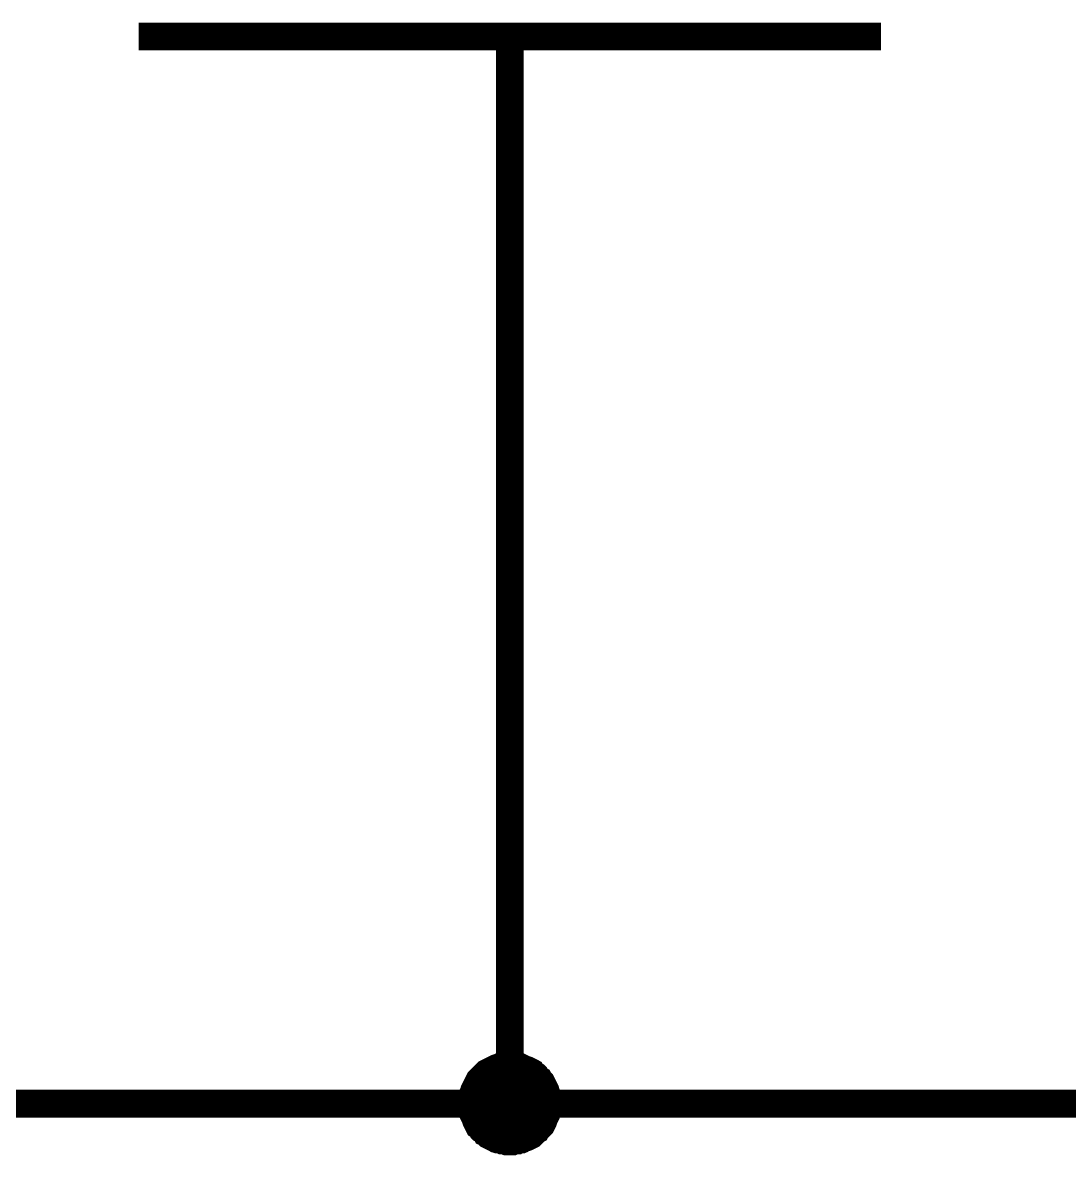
# Model space of a CAD drawing. Header units: millimetres. Extents: x 0 to 594, y 0 to 420.
# Drawn here: x 51.25 to 62.53, y 210.04 to 222.25 of the extents above; entities that cross this region are included whole.
import ezdxf

# ---------------------------------------------------------------- set-up
doc = ezdxf.new("R2010")
doc.units = ezdxf.units.MM
doc.layers.add('Sheet', color=255, linetype='Continuous')

msp = doc.modelspace()

# ---------------------------------------------------------------- linework, layer by layer
at = {"layer": 'Sheet', "color": 0}
for points, const_width in [([(52.502, 222.097), (60.503, 222.097)], 0.3), ([(56.502, 222.097), (56.502, 215.673)], 0.3), ([(56.502, 220.594), (56.502, 215.599)], 0.3), ([(35.495, 215.599), (35.495, 210.593), (45.496, 210.593), (56.502, 210.593), (67.498, 210.593), (78.494, 210.593), (89.5, 210.593), (89.5, 215.599)], 0.3), ([(56.502, 215.599), (56.502, 210.593)], 0.3), ([(55.994, 210.593), (55.994, 210.624), (55.994, 210.646), (56.005, 210.667), (56.005, 210.699), (56.005, 210.72), (56.016, 210.741), (56.026, 210.773), (56.037, 210.794), (56.047, 210.815), (56.058, 210.836), (56.068, 210.857), (56.079, 210.878), (56.09, 210.9), (56.111, 210.921), (56.121, 210.931), (56.143, 210.953), (56.164, 210.974), (56.174, 210.984), (56.195, 211.005), (56.217, 211.016), (56.238, 211.027), (56.259, 211.037), (56.28, 211.048), (56.301, 211.058), (56.322, 211.069), (56.354, 211.08), (56.375, 211.09), (56.397, 211.09), (56.428, 211.09), (56.449, 211.101), (56.471, 211.101), (56.502, 211.101)], 0.0991), ([(55.994, 210.593), (55.994, 210.624), (55.994, 210.646), (56.005, 210.667), (56.005, 210.699), (56.005, 210.72), (56.016, 210.741), (56.026, 210.773), (56.037, 210.794), (56.047, 210.815), (56.058, 210.836), (56.068, 210.857), (56.079, 210.878), (56.09, 210.9), (56.111, 210.921), (56.121, 210.931), (56.143, 210.953), (56.164, 210.974), (56.174, 210.984), (56.195, 211.005), (56.217, 211.016), (56.238, 211.027), (56.259, 211.037), (56.28, 211.048), (56.301, 211.058), (56.322, 211.069), (56.354, 211.08), (56.375, 211.09), (56.397, 211.09), (56.428, 211.09), (56.449, 211.101), (56.471, 211.101), (56.502, 211.101)], 0.0991), ([(55.994, 210.593), (55.994, 210.624), (55.994, 210.646), (56.005, 210.667), (56.005, 210.699), (56.005, 210.72), (56.016, 210.741), (56.026, 210.773), (56.037, 210.794), (56.047, 210.815), (56.058, 210.836), (56.068, 210.857), (56.079, 210.878), (56.09, 210.9), (56.111, 210.921), (56.121, 210.931), (56.143, 210.953), (56.164, 210.974), (56.174, 210.984), (56.195, 211.005), (56.217, 211.016), (56.238, 211.027), (56.259, 211.037), (56.28, 211.048), (56.301, 211.058), (56.322, 211.069), (56.354, 211.08), (56.375, 211.09), (56.397, 211.09), (56.428, 211.09), (56.449, 211.101), (56.471, 211.101), (56.502, 211.101)], 0.0991), ([(55.994, 210.593), (55.994, 210.624), (55.994, 210.646), (56.005, 210.667), (56.005, 210.699), (56.005, 210.72), (56.016, 210.741), (56.026, 210.773), (56.037, 210.794), (56.047, 210.815), (56.058, 210.836), (56.068, 210.857), (56.079, 210.878), (56.09, 210.9), (56.111, 210.921), (56.121, 210.931), (56.143, 210.953), (56.164, 210.974), (56.174, 210.984), (56.195, 211.005), (56.217, 211.016), (56.238, 211.027), (56.259, 211.037), (56.28, 211.048), (56.301, 211.058), (56.322, 211.069), (56.354, 211.08), (56.375, 211.09), (56.397, 211.09), (56.428, 211.09), (56.449, 211.101), (56.471, 211.101), (56.502, 211.101)], 0.0991), ([(55.994, 210.593), (55.994, 210.624), (55.994, 210.646), (56.005, 210.667), (56.005, 210.699), (56.005, 210.72), (56.016, 210.741), (56.026, 210.773), (56.037, 210.794), (56.047, 210.815), (56.058, 210.836), (56.068, 210.857), (56.079, 210.878), (56.09, 210.9), (56.111, 210.921), (56.121, 210.931), (56.143, 210.953), (56.164, 210.974), (56.174, 210.984), (56.195, 211.005), (56.217, 211.016), (56.238, 211.027), (56.259, 211.037), (56.28, 211.048), (56.301, 211.058), (56.322, 211.069), (56.354, 211.08), (56.375, 211.09), (56.397, 211.09), (56.428, 211.09), (56.449, 211.101), (56.471, 211.101), (56.502, 211.101)], 0.0991), ([(55.994, 210.593), (55.994, 210.624), (55.994, 210.646), (56.005, 210.667), (56.005, 210.699), (56.005, 210.72), (56.016, 210.741), (56.026, 210.773), (56.037, 210.794), (56.047, 210.815), (56.058, 210.836), (56.068, 210.857), (56.079, 210.878), (56.09, 210.9), (56.111, 210.921), (56.121, 210.931), (56.143, 210.953), (56.164, 210.974), (56.174, 210.984), (56.195, 211.005), (56.217, 211.016), (56.238, 211.027), (56.259, 211.037), (56.28, 211.048), (56.301, 211.058), (56.322, 211.069), (56.354, 211.08), (56.375, 211.09), (56.397, 211.09), (56.428, 211.09), (56.449, 211.101), (56.471, 211.101), (56.502, 211.101)], 0.0991), ([(55.994, 210.593), (55.994, 210.624), (55.994, 210.646), (56.005, 210.667), (56.005, 210.699), (56.005, 210.72), (56.016, 210.741), (56.026, 210.773), (56.037, 210.794), (56.047, 210.815), (56.058, 210.836), (56.068, 210.857), (56.079, 210.878), (56.09, 210.9), (56.111, 210.921), (56.121, 210.931), (56.143, 210.953), (56.164, 210.974), (56.174, 210.984), (56.195, 211.005), (56.217, 211.016), (56.238, 211.027), (56.259, 211.037), (56.28, 211.048), (56.301, 211.058), (56.322, 211.069), (56.354, 211.08), (56.375, 211.09), (56.397, 211.09), (56.428, 211.09), (56.449, 211.101), (56.471, 211.101), (56.502, 211.101)], 0.0991), ([(55.994, 210.593), (55.994, 210.624), (55.994, 210.646), (56.005, 210.667), (56.005, 210.699), (56.005, 210.72), (56.016, 210.741), (56.026, 210.773), (56.037, 210.794), (56.047, 210.815), (56.058, 210.836), (56.068, 210.857), (56.079, 210.878), (56.09, 210.9), (56.111, 210.921), (56.121, 210.931), (56.143, 210.953), (56.164, 210.974), (56.174, 210.984), (56.195, 211.005), (56.217, 211.016), (56.238, 211.027), (56.259, 211.037), (56.28, 211.048), (56.301, 211.058), (56.322, 211.069), (56.354, 211.08), (56.375, 211.09), (56.397, 211.09), (56.428, 211.09), (56.449, 211.101), (56.471, 211.101), (56.502, 211.101)], 0.0991), ([(56.502, 211.101), (56.502, 211.101)], 0.0991), ([(56.502, 211.101), (56.524, 211.101), (56.555, 211.101), (56.576, 211.09), (56.608, 211.09), (56.629, 211.09), (56.651, 211.08), (56.672, 211.069), (56.693, 211.058), (56.725, 211.048), (56.746, 211.037), (56.767, 211.027), (56.788, 211.016), (56.809, 211.005), (56.82, 210.984), (56.841, 210.974), (56.862, 210.953), (56.873, 210.931), (56.894, 210.921), (56.905, 210.9), (56.926, 210.878), (56.936, 210.857), (56.947, 210.836), (56.957, 210.815), (56.968, 210.794), (56.979, 210.773), (56.989, 210.741), (56.989, 210.72), (57, 210.699), (57, 210.667), (57.01, 210.646), (57.01, 210.624), (57.01, 210.593)], 0.0991), ([(56.502, 211.101), (56.502, 211.101)], 0.0991), ([(56.502, 211.101), (56.524, 211.101), (56.555, 211.101), (56.576, 211.09), (56.608, 211.09), (56.629, 211.09), (56.651, 211.08), (56.672, 211.069), (56.693, 211.058), (56.725, 211.048), (56.746, 211.037), (56.767, 211.027), (56.788, 211.016), (56.809, 211.005), (56.82, 210.984), (56.841, 210.974), (56.862, 210.953), (56.873, 210.931), (56.894, 210.921), (56.905, 210.9), (56.926, 210.878), (56.936, 210.857), (56.947, 210.836), (56.957, 210.815), (56.968, 210.794), (56.979, 210.773), (56.989, 210.741), (56.989, 210.72), (57, 210.699), (57, 210.667), (57.01, 210.646), (57.01, 210.624), (57.01, 210.593)], 0.0991), ([(56.502, 211.101), (56.502, 211.101)], 0.0991), ([(56.502, 211.101), (56.524, 211.101), (56.555, 211.101), (56.576, 211.09), (56.608, 211.09), (56.629, 211.09), (56.651, 211.08), (56.672, 211.069), (56.693, 211.058), (56.725, 211.048), (56.746, 211.037), (56.767, 211.027), (56.788, 211.016), (56.809, 211.005), (56.82, 210.984), (56.841, 210.974), (56.862, 210.953), (56.873, 210.931), (56.894, 210.921), (56.905, 210.9), (56.926, 210.878), (56.936, 210.857), (56.947, 210.836), (56.957, 210.815), (56.968, 210.794), (56.979, 210.773), (56.989, 210.741), (56.989, 210.72), (57, 210.699), (57, 210.667), (57.01, 210.646), (57.01, 210.624), (57.01, 210.593)], 0.0991), ([(56.502, 211.101), (56.502, 211.101)], 0.0991), ([(56.502, 211.101), (56.524, 211.101), (56.555, 211.101), (56.576, 211.09), (56.608, 211.09), (56.629, 211.09), (56.651, 211.08), (56.672, 211.069), (56.693, 211.058), (56.725, 211.048), (56.746, 211.037), (56.767, 211.027), (56.788, 211.016), (56.809, 211.005), (56.82, 210.984), (56.841, 210.974), (56.862, 210.953), (56.873, 210.931), (56.894, 210.921), (56.905, 210.9), (56.926, 210.878), (56.936, 210.857), (56.947, 210.836), (56.957, 210.815), (56.968, 210.794), (56.979, 210.773), (56.989, 210.741), (56.989, 210.72), (57, 210.699), (57, 210.667), (57.01, 210.646), (57.01, 210.624), (57.01, 210.593)], 0.0991), ([(56.502, 211.101), (56.502, 211.101)], 0.0991), ([(56.502, 211.101), (56.524, 211.101), (56.555, 211.101), (56.576, 211.09), (56.608, 211.09), (56.629, 211.09), (56.651, 211.08), (56.672, 211.069), (56.693, 211.058), (56.725, 211.048), (56.746, 211.037), (56.767, 211.027), (56.788, 211.016), (56.809, 211.005), (56.82, 210.984), (56.841, 210.974), (56.862, 210.953), (56.873, 210.931), (56.894, 210.921), (56.905, 210.9), (56.926, 210.878), (56.936, 210.857), (56.947, 210.836), (56.957, 210.815), (56.968, 210.794), (56.979, 210.773), (56.989, 210.741), (56.989, 210.72), (57, 210.699), (57, 210.667), (57.01, 210.646), (57.01, 210.624), (57.01, 210.593)], 0.0991), ([(56.502, 211.101), (56.502, 211.101)], 0.0991), ([(56.502, 211.101), (56.524, 211.101), (56.555, 211.101), (56.576, 211.09), (56.608, 211.09), (56.629, 211.09), (56.651, 211.08), (56.672, 211.069), (56.693, 211.058), (56.725, 211.048), (56.746, 211.037), (56.767, 211.027), (56.788, 211.016), (56.809, 211.005), (56.82, 210.984), (56.841, 210.974), (56.862, 210.953), (56.873, 210.931), (56.894, 210.921), (56.905, 210.9), (56.926, 210.878), (56.936, 210.857), (56.947, 210.836), (56.957, 210.815), (56.968, 210.794), (56.979, 210.773), (56.989, 210.741), (56.989, 210.72), (57, 210.699), (57, 210.667), (57.01, 210.646), (57.01, 210.624), (57.01, 210.593)], 0.0991), ([(56.502, 211.101), (56.502, 211.101)], 0.0991), ([(56.502, 211.101), (56.524, 211.101), (56.555, 211.101), (56.576, 211.09), (56.608, 211.09), (56.629, 211.09), (56.651, 211.08), (56.672, 211.069), (56.693, 211.058), (56.725, 211.048), (56.746, 211.037), (56.767, 211.027), (56.788, 211.016), (56.809, 211.005), (56.82, 210.984), (56.841, 210.974), (56.862, 210.953), (56.873, 210.931), (56.894, 210.921), (56.905, 210.9), (56.926, 210.878), (56.936, 210.857), (56.947, 210.836), (56.957, 210.815), (56.968, 210.794), (56.979, 210.773), (56.989, 210.741), (56.989, 210.72), (57, 210.699), (57, 210.667), (57.01, 210.646), (57.01, 210.624), (57.01, 210.593)], 0.0991), ([(56.502, 211.101), (56.502, 211.101)], 0.0991), ([(56.502, 211.101), (56.524, 211.101), (56.555, 211.101), (56.576, 211.09), (56.608, 211.09), (56.629, 211.09), (56.651, 211.08), (56.672, 211.069), (56.693, 211.058), (56.725, 211.048), (56.746, 211.037), (56.767, 211.027), (56.788, 211.016), (56.809, 211.005), (56.82, 210.984), (56.841, 210.974), (56.862, 210.953), (56.873, 210.931), (56.894, 210.921), (56.905, 210.9), (56.926, 210.878), (56.936, 210.857), (56.947, 210.836), (56.957, 210.815), (56.968, 210.794), (56.979, 210.773), (56.989, 210.741), (56.989, 210.72), (57, 210.699), (57, 210.667), (57.01, 210.646), (57.01, 210.624), (57.01, 210.593)], 0.0991), ([(56.502, 210.085), (56.471, 210.085), (56.449, 210.085), (56.428, 210.095), (56.397, 210.095), (56.375, 210.106), (56.354, 210.106), (56.322, 210.116), (56.301, 210.127), (56.28, 210.138), (56.259, 210.148), (56.238, 210.159), (56.217, 210.169), (56.195, 210.191), (56.174, 210.201), (56.164, 210.222), (56.143, 210.233), (56.121, 210.254), (56.111, 210.275), (56.09, 210.286), (56.079, 210.307), (56.068, 210.328), (56.058, 210.349), (56.047, 210.37), (56.037, 210.402), (56.026, 210.423), (56.016, 210.445), (56.005, 210.466), (56.005, 210.487), (56.005, 210.519), (55.994, 210.54), (55.994, 210.572), (55.994, 210.593)], 0.0991), ([(55.994, 210.593), (55.994, 210.593)], 0.0991), ([(56.502, 210.085), (56.471, 210.085), (56.449, 210.085), (56.428, 210.095), (56.397, 210.095), (56.375, 210.106), (56.354, 210.106), (56.322, 210.116), (56.301, 210.127), (56.28, 210.138), (56.259, 210.148), (56.238, 210.159), (56.217, 210.169), (56.195, 210.191), (56.174, 210.201), (56.164, 210.222), (56.143, 210.233), (56.121, 210.254), (56.111, 210.275), (56.09, 210.286), (56.079, 210.307), (56.068, 210.328), (56.058, 210.349), (56.047, 210.37), (56.037, 210.402), (56.026, 210.423), (56.016, 210.445), (56.005, 210.466), (56.005, 210.487), (56.005, 210.519), (55.994, 210.54), (55.994, 210.572), (55.994, 210.593)], 0.0991), ([(55.994, 210.593), (55.994, 210.593)], 0.0991), ([(56.502, 210.085), (56.471, 210.085), (56.449, 210.085), (56.428, 210.095), (56.397, 210.095), (56.375, 210.106), (56.354, 210.106), (56.322, 210.116), (56.301, 210.127), (56.28, 210.138), (56.259, 210.148), (56.238, 210.159), (56.217, 210.169), (56.195, 210.191), (56.174, 210.201), (56.164, 210.222), (56.143, 210.233), (56.121, 210.254), (56.111, 210.275), (56.09, 210.286), (56.079, 210.307), (56.068, 210.328), (56.058, 210.349), (56.047, 210.37), (56.037, 210.402), (56.026, 210.423), (56.016, 210.445), (56.005, 210.466), (56.005, 210.487), (56.005, 210.519), (55.994, 210.54), (55.994, 210.572), (55.994, 210.593)], 0.0991), ([(55.994, 210.593), (55.994, 210.593)], 0.0991), ([(56.502, 210.085), (56.471, 210.085), (56.449, 210.085), (56.428, 210.095), (56.397, 210.095), (56.375, 210.106), (56.354, 210.106), (56.322, 210.116), (56.301, 210.127), (56.28, 210.138), (56.259, 210.148), (56.238, 210.159), (56.217, 210.169), (56.195, 210.191), (56.174, 210.201), (56.164, 210.222), (56.143, 210.233), (56.121, 210.254), (56.111, 210.275), (56.09, 210.286), (56.079, 210.307), (56.068, 210.328), (56.058, 210.349), (56.047, 210.37), (56.037, 210.402), (56.026, 210.423), (56.016, 210.445), (56.005, 210.466), (56.005, 210.487), (56.005, 210.519), (55.994, 210.54), (55.994, 210.572), (55.994, 210.593)], 0.0991), ([(55.994, 210.593), (55.994, 210.593)], 0.0991), ([(56.502, 210.085), (56.471, 210.085), (56.449, 210.085), (56.428, 210.095), (56.397, 210.095), (56.375, 210.106), (56.354, 210.106), (56.322, 210.116), (56.301, 210.127), (56.28, 210.138), (56.259, 210.148), (56.238, 210.159), (56.217, 210.169), (56.195, 210.191), (56.174, 210.201), (56.164, 210.222), (56.143, 210.233), (56.121, 210.254), (56.111, 210.275), (56.09, 210.286), (56.079, 210.307), (56.068, 210.328), (56.058, 210.349), (56.047, 210.37), (56.037, 210.402), (56.026, 210.423), (56.016, 210.445), (56.005, 210.466), (56.005, 210.487), (56.005, 210.519), (55.994, 210.54), (55.994, 210.572), (55.994, 210.593)], 0.0991), ([(55.994, 210.593), (55.994, 210.593)], 0.0991), ([(56.502, 210.085), (56.471, 210.085), (56.449, 210.085), (56.428, 210.095), (56.397, 210.095), (56.375, 210.106), (56.354, 210.106), (56.322, 210.116), (56.301, 210.127), (56.28, 210.138), (56.259, 210.148), (56.238, 210.159), (56.217, 210.169), (56.195, 210.191), (56.174, 210.201), (56.164, 210.222), (56.143, 210.233), (56.121, 210.254), (56.111, 210.275), (56.09, 210.286), (56.079, 210.307), (56.068, 210.328), (56.058, 210.349), (56.047, 210.37), (56.037, 210.402), (56.026, 210.423), (56.016, 210.445), (56.005, 210.466), (56.005, 210.487), (56.005, 210.519), (55.994, 210.54), (55.994, 210.572), (55.994, 210.593)], 0.0991), ([(55.994, 210.593), (55.994, 210.593)], 0.0991), ([(56.502, 210.085), (56.471, 210.085), (56.449, 210.085), (56.428, 210.095), (56.397, 210.095), (56.375, 210.106), (56.354, 210.106), (56.322, 210.116), (56.301, 210.127), (56.28, 210.138), (56.259, 210.148), (56.238, 210.159), (56.217, 210.169), (56.195, 210.191), (56.174, 210.201), (56.164, 210.222), (56.143, 210.233), (56.121, 210.254), (56.111, 210.275), (56.09, 210.286), (56.079, 210.307), (56.068, 210.328), (56.058, 210.349), (56.047, 210.37), (56.037, 210.402), (56.026, 210.423), (56.016, 210.445), (56.005, 210.466), (56.005, 210.487), (56.005, 210.519), (55.994, 210.54), (55.994, 210.572), (55.994, 210.593)], 0.0991), ([(55.994, 210.593), (55.994, 210.593)], 0.0991), ([(56.502, 210.085), (56.471, 210.085), (56.449, 210.085), (56.428, 210.095), (56.397, 210.095), (56.375, 210.106), (56.354, 210.106), (56.322, 210.116), (56.301, 210.127), (56.28, 210.138), (56.259, 210.148), (56.238, 210.159), (56.217, 210.169), (56.195, 210.191), (56.174, 210.201), (56.164, 210.222), (56.143, 210.233), (56.121, 210.254), (56.111, 210.275), (56.09, 210.286), (56.079, 210.307), (56.068, 210.328), (56.058, 210.349), (56.047, 210.37), (56.037, 210.402), (56.026, 210.423), (56.016, 210.445), (56.005, 210.466), (56.005, 210.487), (56.005, 210.519), (55.994, 210.54), (55.994, 210.572), (55.994, 210.593)], 0.0991), ([(55.994, 210.593), (55.994, 210.593)], 0.0991), ([(57.01, 210.593), (57.01, 210.572), (57.01, 210.54), (57, 210.519), (57, 210.487), (56.989, 210.466), (56.989, 210.445), (56.979, 210.423), (56.968, 210.402), (56.957, 210.37), (56.947, 210.349), (56.936, 210.328), (56.926, 210.307), (56.905, 210.286), (56.894, 210.275), (56.873, 210.254), (56.862, 210.233), (56.841, 210.222), (56.82, 210.201), (56.809, 210.191), (56.788, 210.169), (56.767, 210.159), (56.746, 210.148), (56.725, 210.138), (56.693, 210.127), (56.672, 210.116), (56.651, 210.106), (56.629, 210.106), (56.608, 210.095), (56.576, 210.095), (56.555, 210.085), (56.524, 210.085), (56.502, 210.085)], 0.0991), ([(57.01, 210.593), (57.01, 210.572), (57.01, 210.54), (57, 210.519), (57, 210.487), (56.989, 210.466), (56.989, 210.445), (56.979, 210.423), (56.968, 210.402), (56.957, 210.37), (56.947, 210.349), (56.936, 210.328), (56.926, 210.307), (56.905, 210.286), (56.894, 210.275), (56.873, 210.254), (56.862, 210.233), (56.841, 210.222), (56.82, 210.201), (56.809, 210.191), (56.788, 210.169), (56.767, 210.159), (56.746, 210.148), (56.725, 210.138), (56.693, 210.127), (56.672, 210.116), (56.651, 210.106), (56.629, 210.106), (56.608, 210.095), (56.576, 210.095), (56.555, 210.085), (56.524, 210.085), (56.502, 210.085)], 0.0991), ([(57.01, 210.593), (57.01, 210.572), (57.01, 210.54), (57, 210.519), (57, 210.487), (56.989, 210.466), (56.989, 210.445), (56.979, 210.423), (56.968, 210.402), (56.957, 210.37), (56.947, 210.349), (56.936, 210.328), (56.926, 210.307), (56.905, 210.286), (56.894, 210.275), (56.873, 210.254), (56.862, 210.233), (56.841, 210.222), (56.82, 210.201), (56.809, 210.191), (56.788, 210.169), (56.767, 210.159), (56.746, 210.148), (56.725, 210.138), (56.693, 210.127), (56.672, 210.116), (56.651, 210.106), (56.629, 210.106), (56.608, 210.095), (56.576, 210.095), (56.555, 210.085), (56.524, 210.085), (56.502, 210.085)], 0.0991), ([(57.01, 210.593), (57.01, 210.572), (57.01, 210.54), (57, 210.519), (57, 210.487), (56.989, 210.466), (56.989, 210.445), (56.979, 210.423), (56.968, 210.402), (56.957, 210.37), (56.947, 210.349), (56.936, 210.328), (56.926, 210.307), (56.905, 210.286), (56.894, 210.275), (56.873, 210.254), (56.862, 210.233), (56.841, 210.222), (56.82, 210.201), (56.809, 210.191), (56.788, 210.169), (56.767, 210.159), (56.746, 210.148), (56.725, 210.138), (56.693, 210.127), (56.672, 210.116), (56.651, 210.106), (56.629, 210.106), (56.608, 210.095), (56.576, 210.095), (56.555, 210.085), (56.524, 210.085), (56.502, 210.085)], 0.0991), ([(57.01, 210.593), (57.01, 210.572), (57.01, 210.54), (57, 210.519), (57, 210.487), (56.989, 210.466), (56.989, 210.445), (56.979, 210.423), (56.968, 210.402), (56.957, 210.37), (56.947, 210.349), (56.936, 210.328), (56.926, 210.307), (56.905, 210.286), (56.894, 210.275), (56.873, 210.254), (56.862, 210.233), (56.841, 210.222), (56.82, 210.201), (56.809, 210.191), (56.788, 210.169), (56.767, 210.159), (56.746, 210.148), (56.725, 210.138), (56.693, 210.127), (56.672, 210.116), (56.651, 210.106), (56.629, 210.106), (56.608, 210.095), (56.576, 210.095), (56.555, 210.085), (56.524, 210.085), (56.502, 210.085)], 0.0991), ([(57.01, 210.593), (57.01, 210.572), (57.01, 210.54), (57, 210.519), (57, 210.487), (56.989, 210.466), (56.989, 210.445), (56.979, 210.423), (56.968, 210.402), (56.957, 210.37), (56.947, 210.349), (56.936, 210.328), (56.926, 210.307), (56.905, 210.286), (56.894, 210.275), (56.873, 210.254), (56.862, 210.233), (56.841, 210.222), (56.82, 210.201), (56.809, 210.191), (56.788, 210.169), (56.767, 210.159), (56.746, 210.148), (56.725, 210.138), (56.693, 210.127), (56.672, 210.116), (56.651, 210.106), (56.629, 210.106), (56.608, 210.095), (56.576, 210.095), (56.555, 210.085), (56.524, 210.085), (56.502, 210.085)], 0.0991), ([(57.01, 210.593), (57.01, 210.572), (57.01, 210.54), (57, 210.519), (57, 210.487), (56.989, 210.466), (56.989, 210.445), (56.979, 210.423), (56.968, 210.402), (56.957, 210.37), (56.947, 210.349), (56.936, 210.328), (56.926, 210.307), (56.905, 210.286), (56.894, 210.275), (56.873, 210.254), (56.862, 210.233), (56.841, 210.222), (56.82, 210.201), (56.809, 210.191), (56.788, 210.169), (56.767, 210.159), (56.746, 210.148), (56.725, 210.138), (56.693, 210.127), (56.672, 210.116), (56.651, 210.106), (56.629, 210.106), (56.608, 210.095), (56.576, 210.095), (56.555, 210.085), (56.524, 210.085), (56.502, 210.085)], 0.0991), ([(57.01, 210.593), (57.01, 210.572), (57.01, 210.54), (57, 210.519), (57, 210.487), (56.989, 210.466), (56.989, 210.445), (56.979, 210.423), (56.968, 210.402), (56.957, 210.37), (56.947, 210.349), (56.936, 210.328), (56.926, 210.307), (56.905, 210.286), (56.894, 210.275), (56.873, 210.254), (56.862, 210.233), (56.841, 210.222), (56.82, 210.201), (56.809, 210.191), (56.788, 210.169), (56.767, 210.159), (56.746, 210.148), (56.725, 210.138), (56.693, 210.127), (56.672, 210.116), (56.651, 210.106), (56.629, 210.106), (56.608, 210.095), (56.576, 210.095), (56.555, 210.085), (56.524, 210.085), (56.502, 210.085)], 0.0991), ([(57.01, 210.593), (57.01, 210.593), (57.01, 210.593), (57.01, 210.593), (57.01, 210.593), (57.01, 210.593), (57.01, 210.593), (57.01, 210.593), (57.01, 210.593), (57.01, 210.593), (57.01, 210.593), (57.01, 210.593), (57.01, 210.593), (57.01, 210.593), (57.01, 210.593), (57.01, 210.593), (57.01, 210.593), (57.01, 210.593), (57.01, 210.593), (57.01, 210.593), (57.01, 210.593), (57.01, 210.593), (57.01, 210.593), (57.01, 210.593), (57.01, 210.593), (57.01, 210.593), (57.01, 210.593), (57.01, 210.593), (57.01, 210.593), (57.01, 210.593), (57.01, 210.593), (57.01, 210.593), (57.01, 210.593)], 0.0991), ([(57.01, 210.593), (57.01, 210.593)], 0.0991), ([(57.01, 210.593), (57.01, 210.593), (57.01, 210.593), (57.01, 210.593), (57.01, 210.593), (57.01, 210.593), (57.01, 210.593), (57.01, 210.593), (57.01, 210.593), (57.01, 210.593), (57.01, 210.593), (57.01, 210.593), (57.01, 210.593), (57.01, 210.593), (57.01, 210.593), (57.01, 210.593), (57.01, 210.593), (57.01, 210.593), (57.01, 210.593), (57.01, 210.593), (57.01, 210.593), (57.01, 210.593), (57.01, 210.593), (57.01, 210.593), (57.01, 210.593), (57.01, 210.593), (57.01, 210.593), (57.01, 210.593), (57.01, 210.593), (57.01, 210.593), (57.01, 210.593), (57.01, 210.593), (57.01, 210.593)], 0.0991), ([(57.01, 210.593), (57.01, 210.593)], 0.0991), ([(57.01, 210.593), (57.01, 210.593), (57.01, 210.593), (57.01, 210.593), (57.01, 210.593), (57.01, 210.593), (57.01, 210.593), (57.01, 210.593), (57.01, 210.593), (57.01, 210.593), (57.01, 210.593), (57.01, 210.593), (57.01, 210.593), (57.01, 210.593), (57.01, 210.593), (57.01, 210.593), (57.01, 210.593), (57.01, 210.593), (57.01, 210.593), (57.01, 210.593), (57.01, 210.593), (57.01, 210.593), (57.01, 210.593), (57.01, 210.593), (57.01, 210.593), (57.01, 210.593), (57.01, 210.593), (57.01, 210.593), (57.01, 210.593), (57.01, 210.593), (57.01, 210.593), (57.01, 210.593), (57.01, 210.593)], 0.0991), ([(57.01, 210.593), (57.01, 210.593)], 0.0991), ([(57.01, 210.593), (57.01, 210.593), (57.01, 210.593), (57.01, 210.593), (57.01, 210.593), (57.01, 210.593), (57.01, 210.593), (57.01, 210.593), (57.01, 210.593), (57.01, 210.593), (57.01, 210.593), (57.01, 210.593), (57.01, 210.593), (57.01, 210.593), (57.01, 210.593), (57.01, 210.593), (57.01, 210.593), (57.01, 210.593), (57.01, 210.593), (57.01, 210.593), (57.01, 210.593), (57.01, 210.593), (57.01, 210.593), (57.01, 210.593), (57.01, 210.593), (57.01, 210.593), (57.01, 210.593), (57.01, 210.593), (57.01, 210.593), (57.01, 210.593), (57.01, 210.593), (57.01, 210.593), (57.01, 210.593)], 0.0991), ([(57.01, 210.593), (57.01, 210.593)], 0.0991), ([(57.01, 210.593), (57.01, 210.593), (57.01, 210.593), (57.01, 210.593), (57.01, 210.593), (57.01, 210.593), (57.01, 210.593), (57.01, 210.593), (57.01, 210.593), (57.01, 210.593), (57.01, 210.593), (57.01, 210.593), (57.01, 210.593), (57.01, 210.593), (57.01, 210.593), (57.01, 210.593), (57.01, 210.593), (57.01, 210.593), (57.01, 210.593), (57.01, 210.593), (57.01, 210.593), (57.01, 210.593), (57.01, 210.593), (57.01, 210.593), (57.01, 210.593), (57.01, 210.593), (57.01, 210.593), (57.01, 210.593), (57.01, 210.593), (57.01, 210.593), (57.01, 210.593), (57.01, 210.593), (57.01, 210.593)], 0.0991), ([(57.01, 210.593), (57.01, 210.593)], 0.0991), ([(57.01, 210.593), (57.01, 210.593), (57.01, 210.593), (57.01, 210.593), (57.01, 210.593), (57.01, 210.593), (57.01, 210.593), (57.01, 210.593), (57.01, 210.593), (57.01, 210.593), (57.01, 210.593), (57.01, 210.593), (57.01, 210.593), (57.01, 210.593), (57.01, 210.593), (57.01, 210.593), (57.01, 210.593), (57.01, 210.593), (57.01, 210.593), (57.01, 210.593), (57.01, 210.593), (57.01, 210.593), (57.01, 210.593), (57.01, 210.593), (57.01, 210.593), (57.01, 210.593), (57.01, 210.593), (57.01, 210.593), (57.01, 210.593), (57.01, 210.593), (57.01, 210.593), (57.01, 210.593), (57.01, 210.593)], 0.0991), ([(57.01, 210.593), (57.01, 210.593)], 0.0991), ([(57.01, 210.593), (57.01, 210.593), (57.01, 210.593), (57.01, 210.593), (57.01, 210.593), (57.01, 210.593), (57.01, 210.593), (57.01, 210.593), (57.01, 210.593), (57.01, 210.593), (57.01, 210.593), (57.01, 210.593), (57.01, 210.593), (57.01, 210.593), (57.01, 210.593), (57.01, 210.593), (57.01, 210.593), (57.01, 210.593), (57.01, 210.593), (57.01, 210.593), (57.01, 210.593), (57.01, 210.593), (57.01, 210.593), (57.01, 210.593), (57.01, 210.593), (57.01, 210.593), (57.01, 210.593), (57.01, 210.593), (57.01, 210.593), (57.01, 210.593), (57.01, 210.593), (57.01, 210.593), (57.01, 210.593)], 0.0991), ([(57.01, 210.593), (57.01, 210.593)], 0.0991), ([(57.01, 210.593), (57.01, 210.593), (57.01, 210.593), (57.01, 210.593), (57.01, 210.593), (57.01, 210.593), (57.01, 210.593), (57.01, 210.593), (57.01, 210.593), (57.01, 210.593), (57.01, 210.593), (57.01, 210.593), (57.01, 210.593), (57.01, 210.593), (57.01, 210.593), (57.01, 210.593), (57.01, 210.593), (57.01, 210.593), (57.01, 210.593), (57.01, 210.593), (57.01, 210.593), (57.01, 210.593), (57.01, 210.593), (57.01, 210.593), (57.01, 210.593), (57.01, 210.593), (57.01, 210.593), (57.01, 210.593), (57.01, 210.593), (57.01, 210.593), (57.01, 210.593), (57.01, 210.593), (57.01, 210.593)], 0.0991), ([(57.01, 210.593), (57.01, 210.593)], 0.0991)]:
    msp.add_lwpolyline(points, dxfattribs=dict(at, const_width=const_width))
at = {"layer": 'Sheet', "color": 0, "const_width": 0.508}
msp.add_lwpolyline([(56.225, 210.6, 1), (56.733, 210.6, 1)], format="xyb", close=True, dxfattribs=at)

doc.saveas('drawing.dxf')
